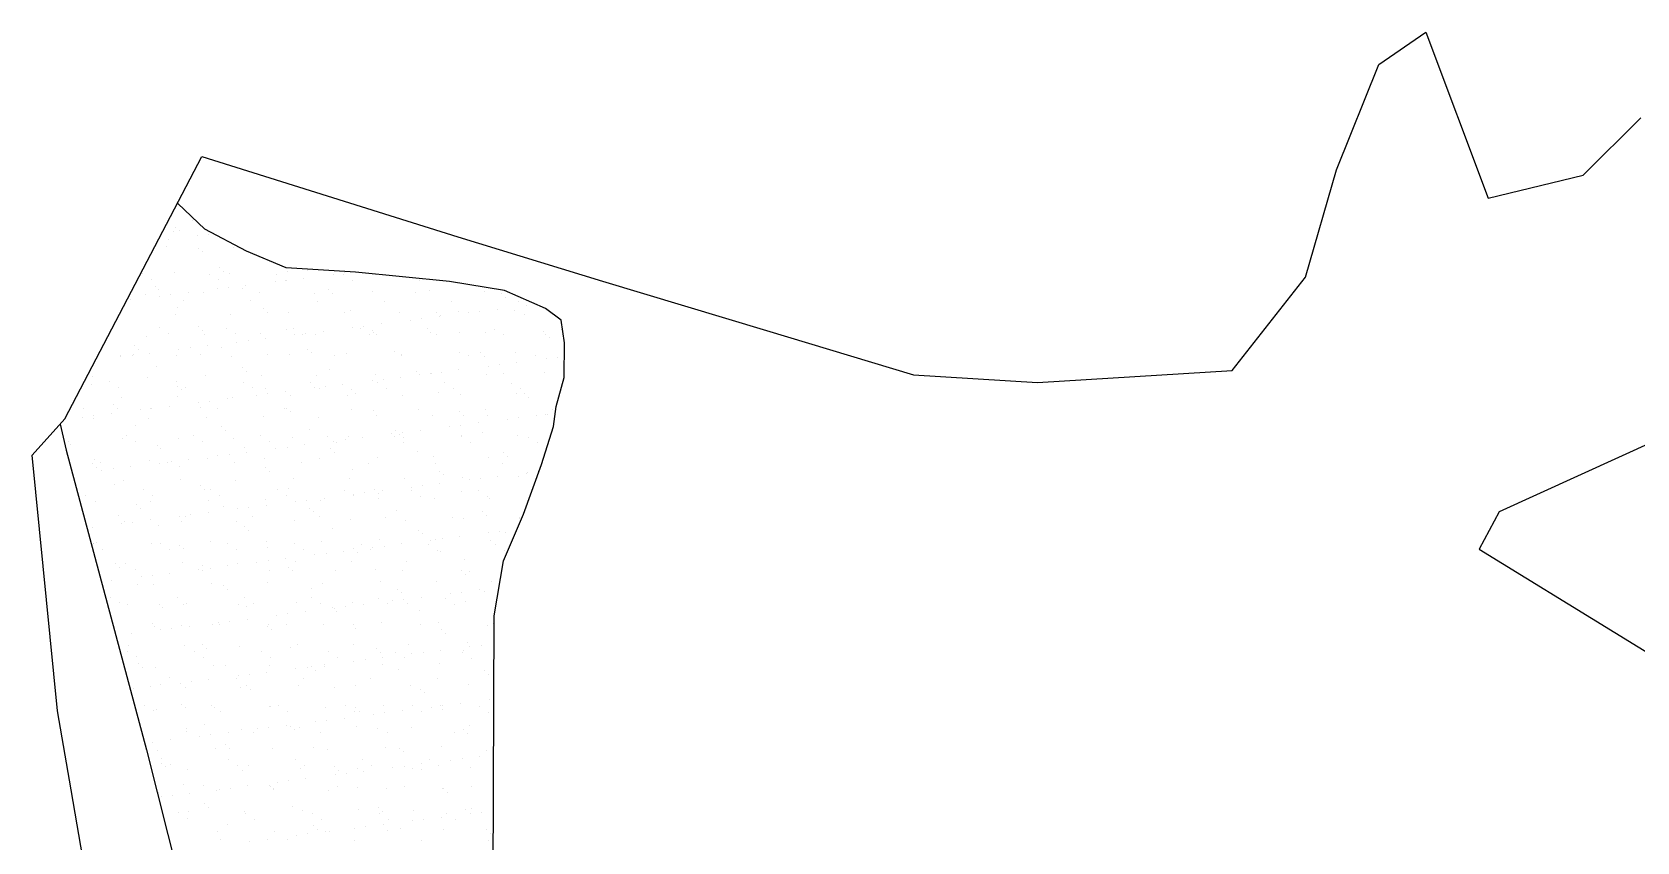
# Model space of a CAD drawing. Header units: metres. Extents: x 324603 to 327658, y 1815493 to 1818672.
# Drawn here: x 324603 to 326096, y 1817835 to 1818588 of the extents above; entities that cross this region are included whole.
import ezdxf

# ---------------------------------------------------------------- set-up
doc = ezdxf.new("R2010")
doc.units = ezdxf.units.M
doc.layers.add('SAND DUNES', color=42, linetype='Continuous')

msp = doc.modelspace()

# ---------------------------------------------------------------- linework, layer by layer
at = {"color": 3}
for points in [[(324761.1, 1818472.8), (324999.2, 1818398.2), (325133.7, 1818357), (325286.2, 1818311.1), (325422.9, 1818269.9), (325538.3, 1818262.7), (325719.3, 1818273.7), (325787.5, 1818360.6), (325816.3, 1818460.4), (325855.6, 1818558.3), (325899.4, 1818588.5), (325957.3, 1818434.2), (326045.6, 1818455.3), (326099.3, 1818508.8)], [(324841.4, 1817015.8), (324697.7, 1817546), (324639.7, 1817883.8), (324627, 1817957.4), (324603.4, 1818195), (324634, 1818228.9), (324761.1, 1818472.8)], [(326262.3, 1818276.7), (325967.6, 1818142.5), (325949, 1818107.8), (326327.6, 1817875.2)]]:
    msp.add_lwpolyline(points, dxfattribs=at)
at = {"layer": 'SAND DUNES'}
for p, q in [((324739, 1818429), (324738.5, 1818429.4)), ((324764.1, 1818405.2), (324739, 1818429)), ((324802.7, 1818384.9), (324764.1, 1818405.2)), ((324839.7, 1818369.3), (324802.7, 1818384.9)), ((324904, 1818365.2), (324839.7, 1818369.3)), ((324991.4, 1818356.6), (324904, 1818365.2)), ((325042.8, 1818348.3), (324991.4, 1818356.6)), ((325080.8, 1818331.5), (325042.8, 1818348.3)), ((325095.4, 1818320.6), (325080.8, 1818331.5)), ((325098.5, 1818299.4), (325095.4, 1818320.6)), ((325098.3, 1818267.2), (325098.5, 1818299.4)), ((325090.7, 1818240.4), (325098.3, 1818267.2)), ((325088.1, 1818221.7), (325090.7, 1818240.4)), ((324629.5, 1818223.9), (324635, 1818199.6)), ((325077.1, 1818186.4), (325088.1, 1818221.7)), ((324635, 1818199.6), (324669.7, 1818070.1)), ((325060.5, 1818140.1), (325077.1, 1818186.4)), ((325041.9, 1818096.8), (325060.5, 1818140.1)), ((325033, 1818045.5), (325041.9, 1818096.8)), ((324669.7, 1818070.1), (324709.8, 1817921.1)), ((325032, 1817793.4), (325033, 1818045.5)), ((324709.8, 1817921.1), (324754.1, 1817745.6))]:
    msp.add_line(p, q, dxfattribs=at)
at = {"layer": 'SAND DUNES', "linetype": 'Continuous'}
for p, q in [((324737.1, 1818407.1), (324737.1, 1818407.1)), ((324752.2, 1818413.6), (324752.2, 1818413.6)), ((324760.6, 1818408.2), (324760.6, 1818408.2)), ((324730.2, 1818395.7), (324730.2, 1818395.7)), ((324734.7, 1818403.4), (324734.7, 1818403.4)), ((324740.8, 1818403.7), (324740.8, 1818403.7)), ((324757.4, 1818399.2), (324757.4, 1818399.2)), ((324767.8, 1818400.5), (324767.8, 1818400.5)), ((324728.5, 1818388.9), (324728.5, 1818388.9)), ((324758.1, 1818387.6), (324758.1, 1818387.6)), ((324761.6, 1818384.5), (324761.6, 1818384.5)), ((324790.8, 1818388.6), (324790.8, 1818388.6)), ((324705.7, 1818363.6), (324705.7, 1818363.6)), ((324735.7, 1818364.8), (324735.7, 1818364.8)), ((324768, 1818363.4), (324768, 1818363.4)), ((324777.9, 1818369.3), (324777.9, 1818369.3)), ((324781.6, 1818365.9), (324781.6, 1818365.9)), ((324786.9, 1818364.3), (324786.9, 1818364.3)), ((324830.3, 1818363.2), (324830.3, 1818363.2)), ((324840.9, 1818366), (324840.9, 1818366)), ((324856.2, 1818359.8), (324856.2, 1818359.8)), ((324859.1, 1818367.1), (324859.1, 1818367.1)), ((324883.3, 1818363.3), (324883.3, 1818363.3)), ((324892.6, 1818362.9), (324892.6, 1818362.9)), ((324893.8, 1818364.6), (324893.8, 1818364.6)), ((324708.7, 1818344.3), (324708.7, 1818344.3)), ((324714.1, 1818358.2), (324714.1, 1818358.2)), ((324717.7, 1818352.1), (324717.7, 1818352.1)), ((324721.3, 1818348.7), (324721.3, 1818348.7)), ((324748.4, 1818346.3), (324748.4, 1818346.3)), ((324762.7, 1818345.9), (324762.7, 1818345.9)), ((324775.6, 1818349.7), (324775.6, 1818349.7)), ((324776.4, 1818358), (324776.4, 1818358)), ((324786, 1818351), (324786, 1818351)), ((324798.9, 1818349.8), (324798.9, 1818349.8)), ((324802.3, 1818353.1), (324802.3, 1818353.1)), ((324815, 1818346.3), (324815, 1818346.3)), ((324829.5, 1818356.5), (324829.5, 1818356.5)), ((324838.7, 1818357.7), (324838.7, 1818357.7)), ((324839.9, 1818357.8), (324839.9, 1818357.8)), ((324866.2, 1818345.8), (324866.2, 1818345.8)), ((324878.9, 1818348.7), (324878.9, 1818348.7)), ((324882.6, 1818345.3), (324882.6, 1818345.3)), ((324901, 1818357.5), (324901, 1818357.5)), ((324920.2, 1818347.4), (324920.2, 1818347.4)), ((324960.1, 1818346.5), (324960.1, 1818346.5)), ((324963.3, 1818357.3), (324963.3, 1818357.3)), ((324972.6, 1818347.8), (324972.6, 1818347.8)), ((325023.7, 1818347.3), (325023.7, 1818347.3)), ((325040.1, 1818345.3), (325040.1, 1818345.3)), ((324694.5, 1818339.5), (324694.5, 1818339.5)), ((324721.7, 1818342.9), (324721.7, 1818342.9)), ((324732.1, 1818344.2), (324732.1, 1818344.2)), ((324738.6, 1818332.6), (324738.6, 1818332.6)), ((324744.4, 1818338.7), (324744.4, 1818338.7)), ((324806.7, 1818338.5), (324806.7, 1818338.5)), ((324818.7, 1818331.5), (324818.7, 1818331.5)), ((324869, 1818338.2), (324869, 1818338.2)), ((324931.2, 1818338), (324931.2, 1818338)), ((324993.5, 1818337.8), (324993.5, 1818337.8)), ((325035.9, 1818330.7), (325035.9, 1818330.7)), ((325043.8, 1818341.9), (325043.8, 1818341.9)), ((325055.8, 1818337.5), (325055.8, 1818337.5)), ((325063.1, 1818334.2), (325063.1, 1818334.2)), ((324736.8, 1818326.3), (324736.8, 1818326.3)), ((324787.9, 1818325.8), (324787.9, 1818325.8)), ((324822.3, 1818328.1), (324822.3, 1818328.1)), ((324842, 1818327.4), (324842, 1818327.4)), ((324894.3, 1818327.8), (324894.3, 1818327.8)), ((324899.9, 1818329.3), (324899.9, 1818329.3)), ((324911.9, 1818315.1), (324911.9, 1818315.1)), ((324928.2, 1818317.2), (324928.2, 1818317.2)), ((324945.5, 1818327.3), (324945.5, 1818327.3)), ((324955.4, 1818320.6), (324955.4, 1818320.6)), ((324965.8, 1818321.9), (324965.8, 1818321.9)), ((324979.9, 1818328.1), (324979.9, 1818328.1)), ((324982.1, 1818323.9), (324982.1, 1818323.9)), ((324983.6, 1818324.7), (324983.6, 1818324.7)), ((324999.5, 1818328.9), (324999.5, 1818328.9)), ((325009.2, 1818327.4), (325009.2, 1818327.4)), ((325019.7, 1818328.7), (325019.7, 1818328.7)), ((325051.9, 1818329.3), (325051.9, 1818329.3)), ((325061.1, 1818325.9), (325061.1, 1818325.9)), ((324709.7, 1818305.8), (324709.7, 1818305.8)), ((324721.6, 1818313.5), (324721.6, 1818313.5)), ((324730, 1818308.1), (324730, 1818308.1)), ((324758.4, 1818314.3), (324758.4, 1818314.3)), ((324762.1, 1818310.9), (324762.1, 1818310.9)), ((324763.7, 1818307.4), (324763.7, 1818307.4)), ((324783.9, 1818313.2), (324783.9, 1818313.2)), ((324792.3, 1818307.8), (324792.3, 1818307.8)), ((324793.7, 1818300.2), (324793.7, 1818300.2)), ((324804.2, 1818301.5), (324804.2, 1818301.5)), ((324816.1, 1818307.8), (324816.1, 1818307.8)), ((324820.4, 1818303.6), (324820.4, 1818303.6)), ((324839.6, 1818312), (324839.6, 1818312)), ((324846.2, 1818313), (324846.2, 1818313)), ((324847.6, 1818307), (324847.6, 1818307)), ((324854.6, 1818307.6), (324854.6, 1818307.6)), ((324858, 1818308.3), (324858, 1818308.3)), ((324867.2, 1818307.2), (324867.2, 1818307.2)), ((324874.3, 1818310.4), (324874.3, 1818310.4)), ((324901.5, 1818313.8), (324901.5, 1818313.8)), ((324908.5, 1818312.8), (324908.5, 1818312.8)), ((324916.9, 1818307.3), (324916.9, 1818307.3)), ((324919.7, 1818310.9), (324919.7, 1818310.9)), ((324921.3, 1818308.9), (324921.3, 1818308.9)), ((324923.3, 1818307.5), (324923.3, 1818307.5)), ((324970.7, 1818312.5), (324970.7, 1818312.5)), ((324973.6, 1818309.3), (324973.6, 1818309.3)), ((324979.1, 1818307.1), (324979.1, 1818307.1)), ((325000.9, 1818308.7), (325000.9, 1818308.7)), ((325024.8, 1818308.7), (325024.8, 1818308.7)), ((325033, 1818312.3), (325033, 1818312.3)), ((325041.4, 1818306.9), (325041.4, 1818306.9)), ((325078.8, 1818310.4), (325078.8, 1818310.4)), ((325080.9, 1818307.5), (325080.9, 1818307.5)), ((325084.6, 1818304.1), (325084.6, 1818304.1)), ((325095.3, 1818312), (325095.3, 1818312)), ((324685.5, 1818287.4), (324685.5, 1818287.4)), ((324686, 1818286.7), (324686, 1818286.7)), ((324696.4, 1818288), (324696.4, 1818288)), ((324698, 1818288.8), (324698, 1818288.8)), ((324698.2, 1818297.1), (324698.2, 1818297.1)), ((324701.9, 1818293.7), (324701.9, 1818293.7)), ((324712.7, 1818290), (324712.7, 1818290)), ((324737.8, 1818287.8), (324737.8, 1818287.8)), ((324739.9, 1818293.4), (324739.9, 1818293.4)), ((324750.3, 1818294.8), (324750.3, 1818294.8)), ((324760.3, 1818288.5), (324760.3, 1818288.5)), ((324766.6, 1818296.8), (324766.6, 1818296.8)), ((324779.4, 1818294.8), (324779.4, 1818294.8)), ((324789, 1818287.2), (324789, 1818287.2)), ((324822.5, 1818288.3), (324822.5, 1818288.3)), ((324843, 1818288.9), (324843, 1818288.9)), ((324859.4, 1818293.7), (324859.4, 1818293.7)), ((324863.1, 1818290.3), (324863.1, 1818290.3)), ((324884.8, 1818288.1), (324884.8, 1818288.1)), ((324895.4, 1818289.2), (324895.4, 1818289.2)), ((324940.6, 1818291.5), (324940.6, 1818291.5)), ((324946.5, 1818288.7), (324946.5, 1818288.7)), ((324947.1, 1818287.8), (324947.1, 1818287.8)), ((325000.6, 1818290.4), (325000.6, 1818290.4)), ((325009.4, 1818287.6), (325009.4, 1818287.6)), ((325020.7, 1818290.3), (325020.7, 1818290.3)), ((325024.3, 1818286.9), (325024.3, 1818286.9)), ((325052.9, 1818290.7), (325052.9, 1818290.7)), ((325071.7, 1818287.3), (325071.7, 1818287.3)), ((325081.3, 1818284.7), (325081.3, 1818284.7)), ((325091.7, 1818286), (325091.7, 1818286)), ((324719.2, 1818277.6), (324719.2, 1818277.6)), ((324799.2, 1818276.5), (324799.2, 1818276.5)), ((324802.9, 1818273.1), (324802.9, 1818273.1)), ((324880.4, 1818274.3), (324880.4, 1818274.3)), ((324922.3, 1818270.3), (324922.3, 1818270.3)), ((324960.4, 1818273.1), (324960.4, 1818273.1)), ((324964.1, 1818269.7), (324964.1, 1818269.7)), ((324973.5, 1818271.1), (324973.5, 1818271.1)), ((324974.7, 1818270.7), (324974.7, 1818270.7)), ((324984, 1818272.4), (324984, 1818272.4)), ((325000.2, 1818274.5), (325000.2, 1818274.5)), ((325025.8, 1818270.2), (325025.8, 1818270.2)), ((325027.4, 1818277.9), (325027.4, 1818277.9)), ((325037.8, 1818279.2), (325037.8, 1818279.2)), ((325041.6, 1818270.9), (325041.6, 1818270.9)), ((325054.1, 1818281.3), (325054.1, 1818281.3)), ((325079.8, 1818271.8), (325079.8, 1818271.8)), ((324659, 1818260.4), (324659, 1818260.4)), ((324659.6, 1818267.8), (324659.6, 1818267.8)), ((324675.2, 1818263.5), (324675.2, 1818263.5)), ((324683.6, 1818258.1), (324683.6, 1818258.1)), ((324710.7, 1818267.2), (324710.7, 1818267.2)), ((324737.5, 1818263.3), (324737.5, 1818263.3)), ((324739, 1818259.3), (324739, 1818259.3)), ((324742.7, 1818255.9), (324742.7, 1818255.9)), ((324745.9, 1818257.9), (324745.9, 1818257.9)), ((324764.8, 1818268.9), (324764.8, 1818268.9)), ((324799.8, 1818263.1), (324799.8, 1818263.1)), ((324808.2, 1818257.6), (324808.2, 1818257.6)), ((324817.1, 1818269.2), (324817.1, 1818269.2)), ((324820.2, 1818257), (324820.2, 1818257)), ((324862, 1818262.8), (324862, 1818262.8)), ((324865.8, 1818257.6), (324865.8, 1818257.6)), ((324868.3, 1818268.7), (324868.3, 1818268.7)), ((324870.4, 1818257.4), (324870.4, 1818257.4)), ((324876.2, 1818258.9), (324876.2, 1818258.9)), ((324892.5, 1818260.9), (324892.5, 1818260.9)), ((324900.2, 1818255.9), (324900.2, 1818255.9)), ((324919.7, 1818264.3), (324919.7, 1818264.3)), ((324924.3, 1818262.6), (324924.3, 1818262.6)), ((324930.1, 1818265.7), (324930.1, 1818265.7)), ((324932.7, 1818257.2), (324932.7, 1818257.2)), ((324946.3, 1818267.7), (324946.3, 1818267.7)), ((324986.6, 1818262.3), (324986.6, 1818262.3)), ((324995, 1818256.9), (324995, 1818256.9)), ((325048.9, 1818262.1), (325048.9, 1818262.1)), ((325057.3, 1818256.7), (325057.3, 1818256.7)), ((324678.8, 1818242.1), (324678.8, 1818242.1)), ((324686.5, 1818248.8), (324686.5, 1818248.8)), ((324730.9, 1818240.6), (324730.9, 1818240.6)), ((324738.9, 1818249.2), (324738.9, 1818249.2)), ((324758, 1818244), (324758, 1818244)), ((324760, 1818239.8), (324760, 1818239.8)), ((324768.5, 1818245.3), (324768.5, 1818245.3)), ((324784.7, 1818247.4), (324784.7, 1818247.4)), ((324790, 1818248.7), (324790, 1818248.7)), ((324811.9, 1818250.8), (324811.9, 1818250.8)), ((324822.3, 1818252.1), (324822.3, 1818252.1)), ((324838.6, 1818254.1), (324838.6, 1818254.1)), ((324844.1, 1818250.3), (324844.1, 1818250.3)), ((324896.4, 1818250.7), (324896.4, 1818250.7)), ((324903.9, 1818252.5), (324903.9, 1818252.5)), ((324947.6, 1818250.2), (324947.6, 1818250.2)), ((324981.4, 1818253.7), (324981.4, 1818253.7)), ((325001.6, 1818251.8), (325001.6, 1818251.8)), ((325054, 1818252.2), (325054, 1818252.2)), ((325061.4, 1818252.5), (325061.4, 1818252.5)), ((325065.1, 1818249.1), (325065.1, 1818249.1)), ((324650.3, 1818230.4), (324650.3, 1818230.4)), ((324651.6, 1818238.8), (324651.6, 1818238.8)), ((324660.6, 1818229.2), (324660.6, 1818229.2)), ((324660.7, 1818231.7), (324660.7, 1818231.7)), ((324677, 1818233.8), (324677, 1818233.8)), ((324682.5, 1818238.7), (324682.5, 1818238.7)), ((324704.2, 1818237.2), (324704.2, 1818237.2)), ((324711.8, 1818228.7), (324711.8, 1818228.7)), ((324713.9, 1818238.6), (324713.9, 1818238.6)), ((324714.6, 1818238.5), (324714.6, 1818238.5)), ((324765.8, 1818230.3), (324765.8, 1818230.3)), ((324776.1, 1818238.4), (324776.1, 1818238.4)), ((324818.2, 1818230.7), (324818.2, 1818230.7)), ((324838.4, 1818238.1), (324838.4, 1818238.1)), ((324840, 1818238.7), (324840, 1818238.7)), ((324843.7, 1818235.3), (324843.7, 1818235.3)), ((324869.3, 1818230.2), (324869.3, 1818230.2)), ((324900.7, 1818237.9), (324900.7, 1818237.9)), ((324921.2, 1818236.5), (324921.2, 1818236.5)), ((324923.3, 1818231.8), (324923.3, 1818231.8)), ((324963, 1818237.7), (324963, 1818237.7)), ((324975.7, 1818232.2), (324975.7, 1818232.2)), ((325001.2, 1818235.3), (325001.2, 1818235.3)), ((325004.9, 1818231.9), (325004.9, 1818231.9)), ((325018.4, 1818225), (325018.4, 1818225)), ((325025.3, 1818237.4), (325025.3, 1818237.4)), ((325026.9, 1818231.6), (325026.9, 1818231.6)), ((325045.6, 1818228.5), (325045.6, 1818228.5)), ((325056, 1818229.8), (325056, 1818229.8)), ((325072.3, 1818231.8), (325072.3, 1818231.8)), ((325080.9, 1818233.3), (325080.9, 1818233.3)), ((325082.4, 1818233.1), (325082.4, 1818233.1)), ((325087.5, 1818237.2), (325087.5, 1818237.2)), ((324687.6, 1818210.3), (324687.6, 1818210.3)), ((324691.1, 1818213.4), (324691.1, 1818213.4)), ((324699.8, 1818222.6), (324699.8, 1818222.6)), ((324739.9, 1818210.7), (324739.9, 1818210.7)), ((324753.3, 1818213.1), (324753.3, 1818213.1)), ((324779.8, 1818221.5), (324779.8, 1818221.5)), ((324783.5, 1818218.1), (324783.5, 1818218.1)), ((324791.1, 1818210.1), (324791.1, 1818210.1)), ((324815.6, 1818212.9), (324815.6, 1818212.9)), ((324845.1, 1818211.8), (324845.1, 1818211.8)), ((324861, 1818219.2), (324861, 1818219.2)), ((324877.9, 1818212.7), (324877.9, 1818212.7)), ((324897.5, 1818212.2), (324897.5, 1818212.2)), ((324910.6, 1818211.5), (324910.6, 1818211.5)), ((324937.8, 1818214.9), (324937.8, 1818214.9)), ((324940.2, 1818212.4), (324940.2, 1818212.4)), ((324941, 1818218.1), (324941, 1818218.1)), ((324944.7, 1818214.7), (324944.7, 1818214.7)), ((324948.2, 1818216.2), (324948.2, 1818216.2)), ((324948.6, 1818211.6), (324948.6, 1818211.6)), ((324964.5, 1818218.2), (324964.5, 1818218.2)), ((324991.7, 1818221.7), (324991.7, 1818221.7)), ((325002.1, 1818223), (325002.1, 1818223)), ((325002.5, 1818212.2), (325002.5, 1818212.2)), ((325002.6, 1818213.3), (325002.6, 1818213.3)), ((325022.2, 1818215.9), (325022.2, 1818215.9)), ((325055, 1818213.6), (325055, 1818213.6)), ((325064.8, 1818211.9), (325064.8, 1818211.9)), ((324633.5, 1818208.7), (324633.5, 1818208.7)), ((324637.2, 1818208.2), (324637.2, 1818208.2)), ((324639.5, 1818205.4), (324639.5, 1818205.4)), ((324699.5, 1818207.9), (324699.5, 1818207.9)), ((324719.6, 1818204.3), (324719.6, 1818204.3)), ((324723.2, 1818200.9), (324723.2, 1818200.9)), ((324761.8, 1818207.7), (324761.8, 1818207.7)), ((324786.6, 1818195.8), (324786.6, 1818195.8)), ((324800.8, 1818202), (324800.8, 1818202)), ((324802.9, 1818197.9), (324802.9, 1818197.9)), ((324824, 1818207.5), (324824, 1818207.5)), ((324830.1, 1818201.3), (324830.1, 1818201.3)), ((324840.5, 1818202.6), (324840.5, 1818202.6)), ((324856.8, 1818204.7), (324856.8, 1818204.7)), ((324880.8, 1818200.9), (324880.8, 1818200.9)), ((324883.9, 1818208.1), (324883.9, 1818208.1)), ((324884.5, 1818197.5), (324884.5, 1818197.5)), ((324886.3, 1818207.2), (324886.3, 1818207.2)), ((324894.4, 1818209.4), (324894.4, 1818209.4)), ((324948.6, 1818207), (324948.6, 1818207)), ((324962, 1818198.7), (324962, 1818198.7)), ((325010.9, 1818206.8), (325010.9, 1818206.8)), ((325042, 1818197.5), (325042, 1818197.5)), ((325073.2, 1818206.5), (325073.2, 1818206.5)), ((324659.3, 1818187), (324659.3, 1818187)), ((324661.7, 1818190.7), (324661.7, 1818190.7)), ((324663, 1818183.6), (324663, 1818183.6)), ((324667.4, 1818188.7), (324667.4, 1818188.7)), ((324668.4, 1818181), (324668.4, 1818181)), ((324678.9, 1818182.3), (324678.9, 1818182.3)), ((324695.1, 1818184.3), (324695.1, 1818184.3)), ((324712.8, 1818190.1), (324712.8, 1818190.1)), ((324722.3, 1818187.7), (324722.3, 1818187.7)), ((324729.7, 1818188.4), (324729.7, 1818188.4)), ((324732.7, 1818189.1), (324732.7, 1818189.1)), ((324740.5, 1818184.8), (324740.5, 1818184.8)), ((324749, 1818191.1), (324749, 1818191.1)), ((324766.8, 1818191.8), (324766.8, 1818191.8)), ((324776.2, 1818194.5), (324776.2, 1818194.5)), ((324792, 1818188.2), (324792, 1818188.2)), ((324819.2, 1818192.1), (324819.2, 1818192.1)), ((324820.6, 1818183.7), (324820.6, 1818183.7)), ((324824.2, 1818180.3), (324824.2, 1818180.3)), ((324854.3, 1818188), (324854.3, 1818188)), ((324870.4, 1818191.6), (324870.4, 1818191.6)), ((324901.8, 1818181.5), (324901.8, 1818181.5)), ((324916.6, 1818187.7), (324916.6, 1818187.7)), ((324924.4, 1818193.3), (324924.4, 1818193.3)), ((324976.7, 1818193.6), (324976.7, 1818193.6)), ((324978.9, 1818187.5), (324978.9, 1818187.5)), ((324981.8, 1818180.3), (324981.8, 1818180.3)), ((325027.9, 1818193.1), (325027.9, 1818193.1)), ((325041.1, 1818187.2), (325041.1, 1818187.2)), ((325045.7, 1818194.1), (325045.7, 1818194.1)), ((325074.1, 1818180.3), (325074.1, 1818180.3)), ((324641.3, 1818177.5), (324641.3, 1818177.5)), ((324680.3, 1818167.6), (324680.3, 1818167.6)), ((324688.6, 1818171.8), (324688.6, 1818171.8)), ((324741, 1818172.1), (324741, 1818172.1)), ((324760.3, 1818166.5), (324760.3, 1818166.5)), ((324792.1, 1818171.6), (324792.1, 1818171.6)), ((324846.1, 1818173.2), (324846.1, 1818173.2)), ((324898.5, 1818173.6), (324898.5, 1818173.6)), ((324949.7, 1818173.1), (324949.7, 1818173.1)), ((324956, 1818165.4), (324956, 1818165.4)), ((324966.4, 1818166.7), (324966.4, 1818166.7)), ((324982.7, 1818168.8), (324982.7, 1818168.8)), ((324985.5, 1818176.9), (324985.5, 1818176.9)), ((325003.7, 1818174.7), (325003.7, 1818174.7)), ((325009.9, 1818172.2), (325009.9, 1818172.2)), ((325020.3, 1818173.5), (325020.3, 1818173.5)), ((325036.5, 1818175.6), (325036.5, 1818175.6)), ((325056, 1818175.1), (325056, 1818175.1)), ((325063, 1818178.1), (325063, 1818178.1)), ((325063.7, 1818179), (325063.7, 1818179)), ((324653.1, 1818158), (324653.1, 1818158)), ((324662.7, 1818152.1), (324662.7, 1818152.1)), ((324706.9, 1818163.2), (324706.9, 1818163.2)), ((324713.9, 1818151.6), (324713.9, 1818151.6)), ((324715.3, 1818157.8), (324715.3, 1818157.8)), ((324764, 1818163.1), (324764, 1818163.1)), ((324767.9, 1818153.2), (324767.9, 1818153.2)), ((324769.2, 1818163), (324769.2, 1818163)), ((324777.6, 1818157.5), (324777.6, 1818157.5)), ((324820.2, 1818153.6), (324820.2, 1818153.6)), ((324831.5, 1818162.7), (324831.5, 1818162.7)), ((324839.9, 1818157.3), (324839.9, 1818157.3)), ((324841.5, 1818164.2), (324841.5, 1818164.2)), ((324848.2, 1818151.9), (324848.2, 1818151.9)), ((324858.7, 1818153.2), (324858.7, 1818153.2)), ((324871.4, 1818153.1), (324871.4, 1818153.1)), ((324874.9, 1818155.2), (324874.9, 1818155.2)), ((324893.8, 1818162.5), (324893.8, 1818162.5)), ((324902.1, 1818158.6), (324902.1, 1818158.6)), ((324902.2, 1818157.1), (324902.2, 1818157.1)), ((324912.5, 1818160), (324912.5, 1818160)), ((324921.6, 1818163.1), (324921.6, 1818163.1)), ((324925.2, 1818159.7), (324925.2, 1818159.7)), ((324925.4, 1818154.7), (324925.4, 1818154.7)), ((324928.8, 1818162), (324928.8, 1818162)), ((324956.1, 1818162.2), (324956.1, 1818162.2)), ((324964.5, 1818156.8), (324964.5, 1818156.8)), ((324977.8, 1818155.1), (324977.8, 1818155.1)), ((325002.8, 1818160.9), (325002.8, 1818160.9)), ((325018.3, 1818162), (325018.3, 1818162)), ((325026.8, 1818156.6), (325026.8, 1818156.6)), ((325028.9, 1818154.5), (325028.9, 1818154.5)), ((324683.3, 1818138.5), (324683.3, 1818138.5)), ((324700.1, 1818149.3), (324700.1, 1818149.3)), ((324703.8, 1818145.9), (324703.8, 1818145.9)), ((324740.5, 1818138.3), (324740.5, 1818138.3)), ((324745.6, 1818138.3), (324745.6, 1818138.3)), ((324750.9, 1818139.6), (324750.9, 1818139.6)), ((324767.2, 1818141.7), (324767.2, 1818141.7)), ((324781.3, 1818147), (324781.3, 1818147)), ((324794.4, 1818145.1), (324794.4, 1818145.1)), ((324804.8, 1818146.4), (324804.8, 1818146.4)), ((324807.9, 1818138), (324807.9, 1818138)), ((324821, 1818148.4), (324821, 1818148.4)), ((324861.3, 1818145.9), (324861.3, 1818145.9)), ((324865, 1818142.5), (324865, 1818142.5)), ((324870.2, 1818137.8), (324870.2, 1818137.8)), ((324932.4, 1818137.5), (324932.4, 1818137.5)), ((324942.5, 1818143.7), (324942.5, 1818143.7)), ((324994.7, 1818137.3), (324994.7, 1818137.3)), ((325004.7, 1818136.2), (325004.7, 1818136.2)), ((325022.6, 1818142.5), (325022.6, 1818142.5)), ((325026.2, 1818139.1), (325026.2, 1818139.1)), ((325057, 1818137.1), (325057, 1818137.1)), ((325057.1, 1818136.6), (325057.1, 1818136.6)), ((324659.4, 1818128.1), (324659.4, 1818128.1)), ((324686.6, 1818131.5), (324686.6, 1818131.5)), ((324689.6, 1818133.2), (324689.6, 1818133.2)), ((324697, 1818132.8), (324697, 1818132.8)), ((324713.3, 1818134.9), (324713.3, 1818134.9)), ((324721.1, 1818129.8), (324721.1, 1818129.8)), ((324742, 1818133.6), (324742, 1818133.6)), ((324793.2, 1818133.1), (324793.2, 1818133.1)), ((324801.1, 1818128.7), (324801.1, 1818128.7)), ((324804.8, 1818125.3), (324804.8, 1818125.3)), ((324847.2, 1818134.7), (324847.2, 1818134.7)), ((324882.3, 1818126.4), (324882.3, 1818126.4)), ((324899.5, 1818135.1), (324899.5, 1818135.1)), ((324950.7, 1818134.5), (324950.7, 1818134.5)), ((324962.3, 1818125.3), (324962.3, 1818125.3)), ((324966, 1818121.9), (324966, 1818121.9)), ((325028, 1818122.8), (325028, 1818122.8)), ((325038.4, 1818124.1), (325038.4, 1818124.1)), ((325043.5, 1818123.1), (325043.5, 1818123.1)), ((324660.5, 1818113.3), (324660.5, 1818113.3)), ((324660.9, 1818112.6), (324660.9, 1818112.6)), ((324663.7, 1818113.6), (324663.7, 1818113.6)), ((324668.9, 1818107.8), (324668.9, 1818107.8)), ((324714.9, 1818113), (324714.9, 1818113)), ((324722.8, 1818113), (324722.8, 1818113)), ((324731.2, 1818107.6), (324731.2, 1818107.6)), ((324740.9, 1818111.5), (324740.9, 1818111.5)), ((324744.6, 1818108.1), (324744.6, 1818108.1)), ((324768.9, 1818114.7), (324768.9, 1818114.7)), ((324785.1, 1818112.8), (324785.1, 1818112.8)), ((324793.5, 1818107.4), (324793.5, 1818107.4)), ((324821.3, 1818115.1), (324821.3, 1818115.1)), ((324822.1, 1818109.2), (324822.1, 1818109.2)), ((324847.4, 1818112.5), (324847.4, 1818112.5)), ((324855.8, 1818107.1), (324855.8, 1818107.1)), ((324872.4, 1818114.5), (324872.4, 1818114.5)), ((324893.1, 1818105.8), (324893.1, 1818105.8)), ((324902.1, 1818108.1), (324902.1, 1818108.1)), ((324909.7, 1818112.3), (324909.7, 1818112.3)), ((324918.1, 1818106.9), (324918.1, 1818106.9)), ((324920.3, 1818109.2), (324920.3, 1818109.2)), ((324926.5, 1818116.2), (324926.5, 1818116.2)), ((324930.7, 1818110.5), (324930.7, 1818110.5)), ((324947, 1818112.5), (324947, 1818112.5)), ((324971.9, 1818112.1), (324971.9, 1818112.1)), ((324974.1, 1818116), (324974.1, 1818116)), ((324978.8, 1818116.5), (324978.8, 1818116.5)), ((324980.3, 1818106.6), (324980.3, 1818106.6)), ((324983.3, 1818105.9), (324983.3, 1818105.9)), ((324984.6, 1818117.3), (324984.6, 1818117.3)), ((325000.8, 1818119.3), (325000.8, 1818119.3)), ((325030, 1818116), (325030, 1818116)), ((325034.2, 1818111.8), (325034.2, 1818111.8)), ((325042.6, 1818106.4), (325042.6, 1818106.4)), ((324680.7, 1818094.2), (324680.7, 1818094.2)), ((324684.4, 1818090.8), (324684.4, 1818090.8)), ((324690.7, 1818094.7), (324690.7, 1818094.7)), ((324743, 1818095), (324743, 1818095)), ((324761.9, 1818092), (324761.9, 1818092)), ((324785.3, 1818092.2), (324785.3, 1818092.2)), ((324794.2, 1818094.5), (324794.2, 1818094.5)), ((324812.5, 1818095.6), (324812.5, 1818095.6)), ((324822.9, 1818096.9), (324822.9, 1818096.9)), ((324839.2, 1818099), (324839.2, 1818099)), ((324841.9, 1818090.9), (324841.9, 1818090.9)), ((324848.2, 1818096.2), (324848.2, 1818096.2)), ((324866.4, 1818102.4), (324866.4, 1818102.4)), ((324876.8, 1818103.7), (324876.8, 1818103.7)), ((324900.6, 1818096.5), (324900.6, 1818096.5)), ((324905.8, 1818104.7), (324905.8, 1818104.7)), ((324951.7, 1818096), (324951.7, 1818096)), ((325005.8, 1818097.6), (325005.8, 1818097.6)), ((324677.6, 1818078.6), (324677.6, 1818078.6)), ((324699.2, 1818088.3), (324699.2, 1818088.3)), ((324704.8, 1818082), (324704.8, 1818082)), ((324715.2, 1818083.4), (324715.2, 1818083.4)), ((324731.5, 1818085.4), (324731.5, 1818085.4)), ((324758.6, 1818088.8), (324758.6, 1818088.8)), ((324761.5, 1818088.1), (324761.5, 1818088.1)), ((324769.1, 1818090.1), (324769.1, 1818090.1)), ((324770, 1818076.1), (324770, 1818076.1)), ((324822.3, 1818076.5), (324822.3, 1818076.5)), ((324823.7, 1818087.8), (324823.7, 1818087.8)), ((324845.6, 1818087.5), (324845.6, 1818087.5)), ((324873.5, 1818076), (324873.5, 1818076)), ((324886, 1818087.6), (324886, 1818087.6)), ((324923.1, 1818088.7), (324923.1, 1818088.7)), ((324927.5, 1818077.6), (324927.5, 1818077.6)), ((324948.3, 1818087.4), (324948.3, 1818087.4)), ((324979.9, 1818078), (324979.9, 1818078)), ((325003.1, 1818087.5), (325003.1, 1818087.5)), ((325006.8, 1818084.1), (325006.8, 1818084.1)), ((325010.6, 1818087.1), (325010.6, 1818087.1)), ((325031, 1818077.5), (325031, 1818077.5)), ((324676.4, 1818063.1), (324676.4, 1818063.1)), ((324701.7, 1818074.8), (324701.7, 1818074.8)), ((324715.9, 1818074.5), (324715.9, 1818074.5)), ((324738.7, 1818062.8), (324738.7, 1818062.8)), ((324781.7, 1818073.7), (324781.7, 1818073.7)), ((324785.4, 1818070.3), (324785.4, 1818070.3)), ((324801, 1818062.6), (324801, 1818062.6)), ((324862.9, 1818071.4), (324862.9, 1818071.4)), ((324863.2, 1818062.4), (324863.2, 1818062.4)), ((324925.5, 1818062.1), (324925.5, 1818062.1)), ((324942.9, 1818070.3), (324942.9, 1818070.3)), ((324946.6, 1818066.9), (324946.6, 1818066.9)), ((324948.8, 1818061), (324948.8, 1818061)), ((324965.1, 1818063.1), (324965.1, 1818063.1)), ((324987.8, 1818061.9), (324987.8, 1818061.9)), ((324992.3, 1818066.5), (324992.3, 1818066.5)), ((325002.7, 1818067.8), (325002.7, 1818067.8)), ((325019, 1818069.9), (325019, 1818069.9)), ((325024.1, 1818068.1), (325024.1, 1818068.1)), ((324684.8, 1818057.7), (324684.8, 1818057.7)), ((324691.7, 1818056.1), (324691.7, 1818056.1)), ((324721.5, 1818056.4), (324721.5, 1818056.4)), ((324725.1, 1818053.1), (324725.1, 1818053.1)), ((324744.1, 1818056.5), (324744.1, 1818056.5)), ((324747.1, 1818057.4), (324747.1, 1818057.4)), ((324795.2, 1818056), (324795.2, 1818056)), ((324802.7, 1818054.2), (324802.7, 1818054.2)), ((324809.4, 1818057.2), (324809.4, 1818057.2)), ((324830.7, 1818046.2), (324830.7, 1818046.2)), ((324841.1, 1818047.5), (324841.1, 1818047.5)), ((324849.3, 1818057.6), (324849.3, 1818057.6)), ((324857.4, 1818049.5), (324857.4, 1818049.5)), ((324871.6, 1818057), (324871.6, 1818057)), ((324882.7, 1818053.1), (324882.7, 1818053.1)), ((324884.6, 1818052.9), (324884.6, 1818052.9)), ((324886.4, 1818049.7), (324886.4, 1818049.7)), ((324895, 1818054.3), (324895, 1818054.3)), ((324901.6, 1818058), (324901.6, 1818058)), ((324911.2, 1818056.3), (324911.2, 1818056.3)), ((324933.9, 1818056.7), (324933.9, 1818056.7)), ((324938.4, 1818059.7), (324938.4, 1818059.7)), ((324952.8, 1818057.5), (324952.8, 1818057.5)), ((324963.9, 1818050.9), (324963.9, 1818050.9)), ((324996.2, 1818056.5), (324996.2, 1818056.5)), ((325006.8, 1818059.1), (325006.8, 1818059.1)), ((324715, 1818038.2), (324715, 1818038.2)), ((324717, 1818036), (324717, 1818036)), ((324722.9, 1818032.6), (324722.9, 1818032.6)), ((324733.3, 1818033.9), (324733.3, 1818033.9)), ((324742.4, 1818037), (324742.4, 1818037)), ((324749.6, 1818035.9), (324749.6, 1818035.9)), ((324771, 1818037.6), (324771, 1818037.6)), ((324776.8, 1818039.4), (324776.8, 1818039.4)), ((324777.3, 1818037.9), (324777.3, 1818037.9)), ((324787.2, 1818040.7), (324787.2, 1818040.7)), ((324803.5, 1818042.7), (324803.5, 1818042.7)), ((324822.5, 1818035.9), (324822.5, 1818035.9)), ((324823.4, 1818038), (324823.4, 1818038)), ((324826.1, 1818032.5), (324826.1, 1818032.5)), ((324839.6, 1818037.7), (324839.6, 1818037.7)), ((324874.5, 1818037.4), (324874.5, 1818037.4)), ((324901.9, 1818037.4), (324901.9, 1818037.4)), ((324903.7, 1818033.6), (324903.7, 1818033.6)), ((324928.6, 1818039.1), (324928.6, 1818039.1)), ((324964.2, 1818037.2), (324964.2, 1818037.2)), ((324980.9, 1818039.5), (324980.9, 1818039.5)), ((324983.7, 1818032.5), (324983.7, 1818032.5)), ((325026.5, 1818037), (325026.5, 1818037)), ((325032.1, 1818038.9), (325032.1, 1818038.9)), ((324692.8, 1818017.6), (324692.8, 1818017.6)), ((324695.7, 1818029.2), (324695.7, 1818029.2)), ((324745.1, 1818018), (324745.1, 1818018)), ((324762.2, 1818018.7), (324762.2, 1818018.7)), ((324796.3, 1818017.4), (324796.3, 1818017.4)), ((324843.4, 1818016.4), (324843.4, 1818016.4)), ((324850.3, 1818019.1), (324850.3, 1818019.1)), ((324902.7, 1818019.4), (324902.7, 1818019.4)), ((324953.8, 1818018.9), (324953.8, 1818018.9)), ((324987.4, 1818029.1), (324987.4, 1818029.1)), ((325007.9, 1818020.5), (325007.9, 1818020.5)), ((325010.5, 1818017), (325010.5, 1818017)), ((325020.9, 1818018.4), (325020.9, 1818018.4)), ((324692.3, 1818012.9), (324692.3, 1818012.9)), ((324700.7, 1818007.5), (324700.7, 1818007.5)), ((324702, 1818001.4), (324702, 1818001.4)), ((324754.5, 1818012.7), (324754.5, 1818012.7)), ((324762.9, 1818007.3), (324762.9, 1818007.3)), ((324765.9, 1818015.3), (324765.9, 1818015.3)), ((324816.8, 1818012.4), (324816.8, 1818012.4)), ((324825.2, 1818007), (324825.2, 1818007)), ((324879.1, 1818012.2), (324879.1, 1818012.2)), ((324887.5, 1818006.8), (324887.5, 1818006.8)), ((324902.7, 1818003.5), (324902.7, 1818003.5)), ((324913.1, 1818004.8), (324913.1, 1818004.8)), ((324923.5, 1818015.3), (324923.5, 1818015.3)), ((324927.1, 1818011.9), (324927.1, 1818011.9)), ((324929.4, 1818006.8), (324929.4, 1818006.8)), ((324941.4, 1818012), (324941.4, 1818012)), ((324949.8, 1818006.5), (324949.8, 1818006.5)), ((324956.6, 1818010.3), (324956.6, 1818010.3)), ((324967, 1818011.6), (324967, 1818011.6)), ((324983.3, 1818013.6), (324983.3, 1818013.6)), ((325003.7, 1818011.7), (325003.7, 1818011.7)), ((325004.7, 1818013.1), (325004.7, 1818013.1)), ((325012.1, 1818006.3), (325012.1, 1818006.3)), ((324705.7, 1817998), (324705.7, 1817998)), ((324718, 1817997.4), (324718, 1817997.4)), ((324730.9, 1817988), (324730.9, 1817988)), ((324767.8, 1817986.5), (324767.8, 1817986.5)), ((324772.1, 1817999.1), (324772.1, 1817999.1)), ((324783.2, 1817999.2), (324783.2, 1817999.2)), ((324793.2, 1817987.7), (324793.2, 1817987.7)), ((324795, 1817989.9), (324795, 1817989.9)), ((324805.4, 1817991.2), (324805.4, 1817991.2)), ((324821.7, 1817993.3), (324821.7, 1817993.3)), ((324824.4, 1817999.4), (324824.4, 1817999.4)), ((324848.8, 1817996.7), (324848.8, 1817996.7)), ((324855.5, 1817987.5), (324855.5, 1817987.5)), ((324859.3, 1817998), (324859.3, 1817998)), ((324863.2, 1817998.1), (324863.2, 1817998.1)), ((324866.9, 1817994.7), (324866.9, 1817994.7)), ((324875.5, 1818000.1), (324875.5, 1818000.1)), ((324875.6, 1817998.9), (324875.6, 1817998.9)), ((324917.8, 1817987.3), (324917.8, 1817987.3)), ((324929.6, 1818000.5), (324929.6, 1818000.5)), ((324944.4, 1817995.9), (324944.4, 1817995.9)), ((324980, 1817987), (324980, 1817987)), ((324982, 1818000.9), (324982, 1818000.9)), ((325024.5, 1817994.7), (325024.5, 1817994.7)), ((325028.1, 1817991.3), (325028.1, 1817991.3)), ((324697.6, 1817977.7), (324697.6, 1817977.7)), ((324713.9, 1817979.7), (324713.9, 1817979.7)), ((324723, 1817982), (324723, 1817982)), ((324741.1, 1817983.1), (324741.1, 1817983.1)), ((324746.2, 1817979.4), (324746.2, 1817979.4)), ((324751.5, 1817984.4), (324751.5, 1817984.4)), ((324797.3, 1817978.9), (324797.3, 1817978.9)), ((324803, 1817980.9), (324803, 1817980.9)), ((324806.7, 1817977.5), (324806.7, 1817977.5)), ((324851.4, 1817980.5), (324851.4, 1817980.5)), ((324884.2, 1817978.6), (324884.2, 1817978.6)), ((324903.7, 1817980.9), (324903.7, 1817980.9)), ((324954.9, 1817980.4), (324954.9, 1817980.4)), ((324964.2, 1817977.5), (324964.2, 1817977.5)), ((324967.9, 1817974.1), (324967.9, 1817974.1)), ((325008.9, 1817982), (325008.9, 1817982)), ((324708.1, 1817962.7), (324708.1, 1817962.7)), ((324716.5, 1817957.3), (324716.5, 1817957.3)), ((324719.1, 1817958.9), (324719.1, 1817958.9)), ((324742.8, 1817963.6), (324742.8, 1817963.6)), ((324746.5, 1817960.3), (324746.5, 1817960.3)), ((324770.4, 1817962.5), (324770.4, 1817962.5)), ((324773.1, 1817960.5), (324773.1, 1817960.5)), ((324778.8, 1817957.1), (324778.8, 1817957.1)), ((324824, 1817961.4), (324824, 1817961.4)), ((324825.5, 1817960.9), (324825.5, 1817960.9)), ((324832.7, 1817962.3), (324832.7, 1817962.3)), ((324841.1, 1817956.8), (324841.1, 1817956.8)), ((324876.6, 1817960.4), (324876.6, 1817960.4)), ((324895, 1817962), (324895, 1817962)), ((324903.4, 1817956.6), (324903.4, 1817956.6)), ((324904, 1817960.3), (324904, 1817960.3)), ((324907.7, 1817956.9), (324907.7, 1817956.9)), ((324930.6, 1817962), (324930.6, 1817962)), ((324947.6, 1817957.4), (324947.6, 1817957.4)), ((324957.3, 1817961.8), (324957.3, 1817961.8)), ((324965.7, 1817956.4), (324965.7, 1817956.4)), ((324974.8, 1817960.8), (324974.8, 1817960.8)), ((324983, 1817962.4), (324983, 1817962.4)), ((324985.2, 1817962.1), (324985.2, 1817962.1)), ((324985.2, 1817958.1), (324985.2, 1817958.1)), ((325001.4, 1817964.2), (325001.4, 1817964.2)), ((325019.5, 1817961.6), (325019.5, 1817961.6)), ((325028.6, 1817967.6), (325028.6, 1817967.6)), ((324763.8, 1817944.2), (324763.8, 1817944.2)), ((324823.5, 1817941.8), (324823.5, 1817941.8)), ((324839.8, 1817943.8), (324839.8, 1817943.8)), ((324843.8, 1817943.1), (324843.8, 1817943.1)), ((324852.4, 1817942), (324852.4, 1817942)), ((324867, 1817947.2), (324867, 1817947.2)), ((324877.4, 1817948.6), (324877.4, 1817948.6)), ((324893.7, 1817950.6), (324893.7, 1817950.6)), ((324904.8, 1817942.4), (324904.8, 1817942.4)), ((324920.9, 1817954), (324920.9, 1817954)), ((324931.3, 1817955.3), (324931.3, 1817955.3)), ((324955.9, 1817941.8), (324955.9, 1817941.8)), ((325009.9, 1817943.5), (325009.9, 1817943.5)), ((325027.9, 1817956.1), (325027.9, 1817956.1)), ((324715.8, 1817928.2), (324715.8, 1817928.2)), ((324732.1, 1817930.2), (324732.1, 1817930.2)), ((324746.8, 1817937.8), (324746.8, 1817937.8)), ((324747.2, 1817940.9), (324747.2, 1817940.9)), ((324759.3, 1817933.7), (324759.3, 1817933.7)), ((324769.7, 1817935), (324769.7, 1817935)), ((324785.9, 1817937), (324785.9, 1817937)), ((324798.4, 1817940.3), (324798.4, 1817940.3)), ((324809.1, 1817937.6), (324809.1, 1817937.6)), ((324813.1, 1817940.5), (324813.1, 1817940.5)), ((324847.5, 1817939.7), (324847.5, 1817939.7)), ((324871.4, 1817937.3), (324871.4, 1817937.3)), ((324925, 1817940.8), (324925, 1817940.8)), ((324933.6, 1817937.1), (324933.6, 1817937.1)), ((324995.9, 1817936.9), (324995.9, 1817936.9)), ((325005, 1817939.7), (325005, 1817939.7)), ((325008.7, 1817936.3), (325008.7, 1817936.3)), ((324720.1, 1817920.3), (324720.1, 1817920.3)), ((324724, 1817912.6), (324724, 1817912.6)), ((324774.1, 1817922), (324774.1, 1817922)), ((324783.6, 1817925.9), (324783.6, 1817925.9)), ((324786.3, 1817912.3), (324786.3, 1817912.3)), ((324787.3, 1817922.5), (324787.3, 1817922.5)), ((324826.5, 1817922.3), (324826.5, 1817922.3)), ((324848.6, 1817912.1), (324848.6, 1817912.1)), ((324864.8, 1817923.6), (324864.8, 1817923.6)), ((324877.7, 1817921.8), (324877.7, 1817921.8)), ((324910.8, 1817911.9), (324910.8, 1817911.9)), ((324931.7, 1817923.5), (324931.7, 1817923.5)), ((324944.8, 1817922.5), (324944.8, 1817922.5)), ((324948.5, 1817919.1), (324948.5, 1817919.1)), ((324973.1, 1817911.6), (324973.1, 1817911.6)), ((324984, 1817923.8), (324984, 1817923.8)), ((325003.3, 1817912.7), (325003.3, 1817912.7)), ((325019.6, 1817914.7), (325019.6, 1817914.7)), ((325026, 1817920.3), (325026, 1817920.3)), ((324723.4, 1817908.6), (324723.4, 1817908.6)), ((324727, 1817905.2), (324727, 1817905.2)), ((324732.4, 1817907.1), (324732.4, 1817907.1)), ((324748.3, 1817902.3), (324748.3, 1817902.3)), ((324794.7, 1817906.9), (324794.7, 1817906.9)), ((324799.4, 1817901.8), (324799.4, 1817901.8)), ((324804.6, 1817906.4), (324804.6, 1817906.4)), ((324853.4, 1817903.4), (324853.4, 1817903.4)), ((324857, 1817906.7), (324857, 1817906.7)), ((324884.6, 1817905.3), (324884.6, 1817905.3)), ((324885.2, 1817897.8), (324885.2, 1817897.8)), ((324888.3, 1817901.9), (324888.3, 1817901.9)), ((324895.6, 1817899.1), (324895.6, 1817899.1)), ((324905.8, 1817903.8), (324905.8, 1817903.8)), ((324911.9, 1817901.1), (324911.9, 1817901.1)), ((324919.3, 1817906.4), (324919.3, 1817906.4)), ((324939, 1817904.6), (324939, 1817904.6)), ((324949.5, 1817905.9), (324949.5, 1817905.9)), ((324957, 1817903.3), (324957, 1817903.3)), ((324965.7, 1817907.9), (324965.7, 1817907.9)), ((324965.8, 1817903), (324965.8, 1817903)), ((324981.5, 1817906.2), (324981.5, 1817906.2)), ((324992.9, 1817911.3), (324992.9, 1817911.3)), ((325011, 1817904.9), (325011, 1817904.9)), ((324721.2, 1817881.8), (324721.2, 1817881.8)), ((324744.3, 1817889.2), (324744.3, 1817889.2)), ((324762.7, 1817887.6), (324762.7, 1817887.6)), ((324775.2, 1817883.4), (324775.2, 1817883.4)), ((324777.4, 1817884.2), (324777.4, 1817884.2)), ((324787.8, 1817885.5), (324787.8, 1817885.5)), ((324804.1, 1817887.6), (324804.1, 1817887.6)), ((324824.4, 1817888.1), (324824.4, 1817888.1)), ((324824.9, 1817887.4), (324824.9, 1817887.4)), ((324827.5, 1817883.8), (324827.5, 1817883.8)), ((324828, 1817884.7), (324828, 1817884.7)), ((324831.3, 1817891), (324831.3, 1817891)), ((324841.7, 1817892.3), (324841.7, 1817892.3)), ((324858, 1817894.4), (324858, 1817894.4)), ((324878.7, 1817883.3), (324878.7, 1817883.3)), ((324887.2, 1817887.2), (324887.2, 1817887.2)), ((324905.6, 1817885.8), (324905.6, 1817885.8)), ((324932.7, 1817884.9), (324932.7, 1817884.9)), ((324949.5, 1817886.9), (324949.5, 1817886.9)), ((324985.1, 1817885.3), (324985.1, 1817885.3)), ((324985.6, 1817884.7), (324985.6, 1817884.7)), ((325011.8, 1817886.7), (325011.8, 1817886.7)), ((324723.5, 1817877.4), (324723.5, 1817877.4)), ((324734, 1817878.7), (324734, 1817878.7)), ((324750.2, 1817880.8), (324750.2, 1817880.8)), ((324764.1, 1817870.8), (324764.1, 1817870.8)), ((324767.8, 1817867.4), (324767.8, 1817867.4)), ((324845.3, 1817868.6), (324845.3, 1817868.6)), ((324925.4, 1817867.5), (324925.4, 1817867.5)), ((324989.3, 1817881.3), (324989.3, 1817881.3)), ((324739.9, 1817862.4), (324739.9, 1817862.4)), ((324748.3, 1817857), (324748.3, 1817857)), ((324749.3, 1817863.8), (324749.3, 1817863.8)), ((324800.5, 1817863.3), (324800.5, 1817863.3)), ((324802.2, 1817862.2), (324802.2, 1817862.2)), ((324810.6, 1817856.7), (324810.6, 1817856.7)), ((324854.5, 1817864.9), (324854.5, 1817864.9)), ((324864.4, 1817861.9), (324864.4, 1817861.9)), ((324872.8, 1817856.5), (324872.8, 1817856.5)), ((324906.8, 1817865.3), (324906.8, 1817865.3)), ((324926.7, 1817861.7), (324926.7, 1817861.7)), ((324929, 1817864.1), (324929, 1817864.1)), ((324935.1, 1817856.3), (324935.1, 1817856.3)), ((324957.2, 1817855.1), (324957.2, 1817855.1)), ((324958, 1817864.7), (324958, 1817864.7)), ((324967.6, 1817856.4), (324967.6, 1817856.4)), ((324983.9, 1817858.5), (324983.9, 1817858.5)), ((324989, 1817861.4), (324989, 1817861.4)), ((324997.4, 1817856), (324997.4, 1817856)), ((325006.6, 1817865.3), (325006.6, 1817865.3)), ((325011.1, 1817861.9), (325011.1, 1817861.9)), ((325012, 1817866.4), (325012, 1817866.4)), ((325021.5, 1817863.2), (325021.5, 1817863.2)), ((324776.2, 1817844.9), (324776.2, 1817844.9)), ((324778.5, 1817837.5), (324778.5, 1817837.5)), ((324785.1, 1817851.4), (324785.1, 1817851.4)), ((324822.3, 1817838.1), (324822.3, 1817838.1)), ((324828.6, 1817845.3), (324828.6, 1817845.3)), ((324840.8, 1817837.2), (324840.8, 1817837.2)), ((324849.5, 1817841.5), (324849.5, 1817841.5)), ((324859.9, 1817842.9), (324859.9, 1817842.9)), ((324865.1, 1817850.3), (324865.1, 1817850.3)), ((324868.8, 1817846.9), (324868.8, 1817846.9)), ((324876.1, 1817844.9), (324876.1, 1817844.9)), ((324879.7, 1817844.7), (324879.7, 1817844.7)), ((324903.1, 1817837), (324903.1, 1817837)), ((324903.3, 1817848.3), (324903.3, 1817848.3)), ((324913.7, 1817849.6), (324913.7, 1817849.6)), ((324930, 1817851.7), (324930, 1817851.7)), ((324933.8, 1817846.4), (324933.8, 1817846.4)), ((324946.3, 1817848), (324946.3, 1817848)), ((324986.1, 1817846.7), (324986.1, 1817846.7)), ((325026.4, 1817846.9), (325026.4, 1817846.9)), ((325030, 1817843.5), (325030, 1817843.5)), ((324806, 1817836.1), (324806, 1817836.1)), ((324965.4, 1817836.7), (324965.4, 1817836.7)), ((325027.7, 1817836.5), (325027.7, 1817836.5))]:
    msp.add_line(p, q, dxfattribs=at)

doc.saveas('drawing.dxf')
